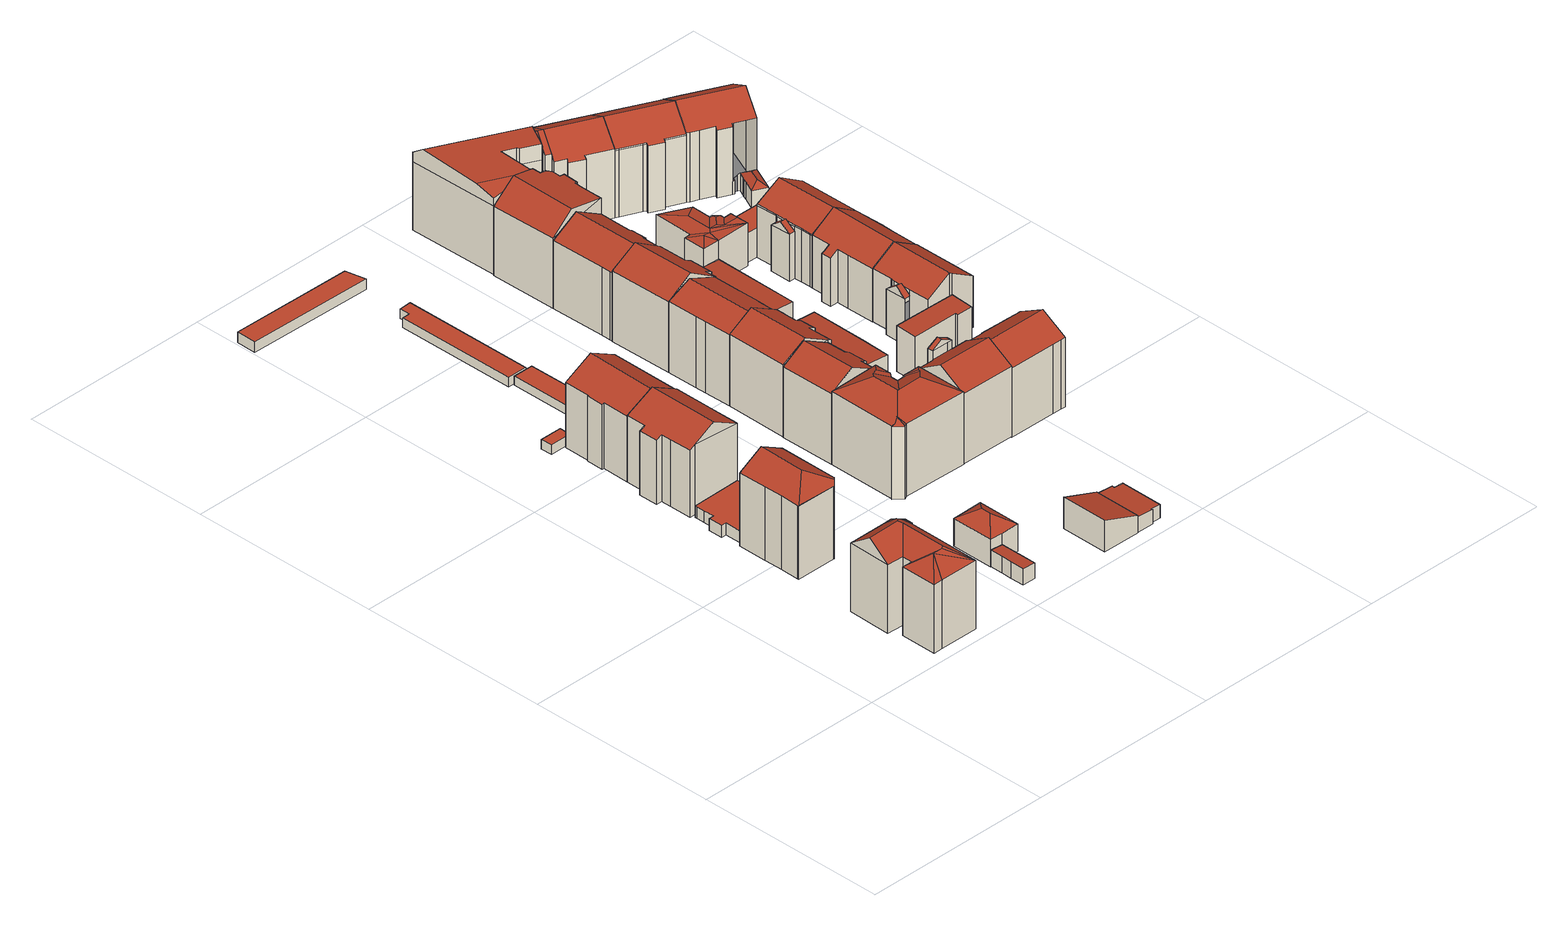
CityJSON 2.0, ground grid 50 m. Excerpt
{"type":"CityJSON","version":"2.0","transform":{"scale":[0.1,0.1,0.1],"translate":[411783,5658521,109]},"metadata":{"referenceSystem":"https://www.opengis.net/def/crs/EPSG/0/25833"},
"CityObjects":{
"building1":{"type":"Building","attributes":{"Dachtyp_tdc":"tdcFreeFormRoof","Gemeindeschluessel":14612000,"Dachneigung":36.67,"QualitaetDacherkennung":42,"Geometrietyp2DReferenz":"3000","measuredHeight":21.91,"function":"31001_9998","roofType":"5000"},"geometry":[{"type":"Solid","lod":"2","boundaries":[[[[0,1,2,3]],[[1,4,5,2]],[[4,6,7,5]],[[6,8,9,7]],[[8,10,11,9]],[[10,12,13,11]],[[12,14,15,13]],[[14,16,17,15]],[[16,18,19,17]],[[18,20,21,19]],[[20,22,23,21]],[[22,24,25,23]],[[24,26,27,25]],[[26,0,3,27]],[[28,24,29]],[[30,24,28]],[[30,26,24]],[[26,30,0]],[[31,32,33,34,29,24,22]],[[35,31,22,20]],[[35,20,18]],[[36,37,32,31,35,18,16]],[[36,16,14]],[[37,36,14,12]],[[38,33,32,37,12,10]],[[38,10,8]],[[34,33,38,8,6]],[[28,29,34,6,4]],[[30,28,4,1]],[[30,1,0]],[[3,2,5,7,9,11,13,15,17,19,21,23,25,27]]]],"semantics":{"surfaces":[{"type":"WallSurface"},{"type":"RoofSurface"},{"type":"GroundSurface"}],"values":[[0,0,0,0,0,0,0,0,0,0,0,0,0,0,1,1,1,1,1,1,1,1,1,1,1,0,1,1,1,1,2]]}}]},
"building2":{"type":"Building","attributes":{"Dachtyp_tdc":"tdcFreeFormRoof","Gemeindeschluessel":14612000,"Dachneigung":29.81,"QualitaetDacherkennung":72,"Geometrietyp2DReferenz":"3000","measuredHeight":22.5,"function":"31001_9998","roofType":"5000"},"geometry":[{"type":"Solid","lod":"2","boundaries":[[[[39,40,41,42]],[[40,43,44,41]],[[43,45,46,44]],[[45,47,48,46]],[[47,49,50,48]],[[49,51,52,50]],[[51,53,54,52]],[[53,55,56,54]],[[55,57,58,56]],[[57,39,42,58]],[[57,55,59,60,61]],[[59,53,51,49,62,60]],[[61,60,62,47,45,43,40,39]],[[39,57,61]],[[55,53,59]],[[49,47,62]],[[42,41,44,46,48,50,52,54,56,58]]]],"semantics":{"surfaces":[{"type":"WallSurface"},{"type":"RoofSurface"},{"type":"GroundSurface"}],"values":[[0,0,0,0,0,0,0,0,0,0,1,1,1,0,0,0,2]]}}]},
"building3":{"type":"Building","attributes":{"Dachtyp_tdc":"tdcPolyFlatRoof","Gemeindeschluessel":14612000,"Dachneigung":0,"QualitaetDacherkennung":0,"Geometrietyp2DReferenz":"3000","BezugspunktDach":"2000","measuredHeight":3,"function":"31001_9998"},"geometry":[{"type":"MultiSurface","lod":"2","boundaries":[[[63,64,65,66,67,68,69,70,71,72,73,74,75,76,77,78]],[[78,77,79,80]],[[77,76,81,79]],[[76,75,82,81]],[[75,74,83,82]],[[74,73,84,83]],[[73,72,85,84]],[[72,71,86,85]],[[71,70,87,86]],[[70,69,88,87]],[[69,68,89,88]],[[68,67,90,89]],[[67,66,91,90]],[[66,65,92,91]],[[65,64,93,92]],[[64,63,94,93]],[[63,78,80,94]],[[80,79,81,82,83,84,85,86,87,88,89,90,91,92,93,94]]],"semantics":{"surfaces":[{"type":"RoofSurface"},{"type":"WallSurface"},{"type":"GroundSurface"}],"values":[0,1,1,1,1,1,1,1,1,1,1,1,1,1,1,1,1,2]}}]},
"building4":{"type":"Building","attributes":{"Dachtyp_tdc":"tdcFreeFormRoof","Gemeindeschluessel":14612000,"Dachneigung":27.31,"QualitaetDacherkennung":81,"Geometrietyp2DReferenz":"3000","measuredHeight":20.96,"function":"31001_9998","roofType":"5000"},"geometry":[{"type":"Solid","lod":"2","boundaries":[[[[95,96,97,98]],[[96,99,100,97]],[[99,101,102,100]],[[101,103,104,102]],[[103,105,106,104]],[[105,107,108,106]],[[107,109,110,108]],[[109,111,112,110]],[[111,113,114,112]],[[113,115,116,114]],[[115,117,118,116]],[[117,119,120,118]],[[119,95,98,120]],[[101,99,96,121,122,105,103]],[[113,111,109,107,122,121,95,119,117,115]],[[96,95,121]],[[107,105,122]],[[98,97,100,102,104,106,108,110,112,114,116,118,120]]]],"semantics":{"surfaces":[{"type":"WallSurface"},{"type":"RoofSurface"},{"type":"GroundSurface"}],"values":[[0,0,0,0,0,0,0,0,0,0,0,0,0,1,1,0,0,2]]}}]},
"building5":{"type":"Building","attributes":{"Gemeindeschluessel":14612000,"Dachneigung":90,"Dachorientierung":0,"MittlereTraufHoehe":113.94,"QualitaetDacherkennung":100,"ObjektHoehe":2.42,"BodenHoehe":111.52,"Geometrietyp2DReferenz":"3000","AbsoluteHoehe":113.94,"Dachflaeche":17.2,"measuredHeight":2.42,"function":"31001_9998","roofType":"1000","storeysAboveGround":1},"geometry":[{"type":"MultiSurface","lod":"2","boundaries":[[[123,124,125,126]],[[124,127,128,125]],[[127,129,130,128]],[[129,123,126,130]],[[129,127,124,123]],[[126,125,128,130]]],"semantics":{"surfaces":[{"type":"WallSurface"},{"type":"RoofSurface"},{"type":"GroundSurface"}],"values":[0,0,0,0,1,2]}}]},
"building6":{"type":"Building","attributes":{"Dachtyp_tdc":"tdcPolyFlatRoof","Gemeindeschluessel":14612000,"Dachneigung":3.09,"QualitaetDacherkennung":72,"Geometrietyp2DReferenz":"3000","measuredHeight":4.17,"function":"31001_9998","roofType":"2100"},"geometry":[{"type":"Solid","lod":"2","boundaries":[[[[131,132,133,134]],[[132,135,136,133]],[[135,137,138,136]],[[137,139,140,138]],[[139,141,142,140]],[[141,143,144,142]],[[143,145,146,144]],[[145,131,134,146]],[[145,143,141,139,137,135,132,131]],[[134,133,136,138,140,142,144,146]]]],"semantics":{"surfaces":[{"type":"WallSurface"},{"type":"RoofSurface"},{"type":"GroundSurface"}],"values":[[0,0,0,0,0,0,0,0,1,2]]}}]},
"building7":{"type":"Building","attributes":{"Dachtyp_tdc":"tdcFreeFormRoof","Gemeindeschluessel":14612000,"Dachneigung":28.84,"QualitaetDacherkennung":87,"Geometrietyp2DReferenz":"3000","measuredHeight":20.89,"function":"31001_9998","roofType":"5000"},"geometry":[{"type":"Solid","lod":"2","boundaries":[[[[147,148,97,149]],[[148,150,98,97]],[[150,151,152,98]],[[151,153,154,152]],[[153,155,156,154]],[[155,157,158,156]],[[157,159,160,158]],[[159,147,149,160]],[[151,150,161,162,159,157,155,153]],[[148,147,162,161]],[[147,159,162]],[[150,148,161]],[[149,97,98,152,154,156,158,160]]]],"semantics":{"surfaces":[{"type":"WallSurface"},{"type":"RoofSurface"},{"type":"GroundSurface"}],"values":[[0,0,0,0,0,0,0,0,1,1,0,0,2]]}}]},
"building8":{"type":"Building","attributes":{"Dachtyp_tdc":"tdcHipRoof","Gemeindeschluessel":14612000,"Dachneigung":32.09,"QualitaetDacherkennung":90,"Geometrietyp2DReferenz":"3000","measuredHeight":9.74,"function":"31001_9998","roofType":"3200"},"geometry":[{"type":"Solid","lod":"2","boundaries":[[[[163,164,165,166]],[[164,163,167]],[[168,169,170,171]],[[163,168,171,167]],[[170,164,167,171]],[[165,172,173,174,166]],[[164,170,172,165]],[[170,169,173,172]],[[169,168,174,173]],[[168,163,166,174]]]],"semantics":{"surfaces":[{"type":"WallSurface"},{"type":"RoofSurface"},{"type":"GroundSurface"}],"values":[[0,1,1,1,1,2,0,0,0,0]]}}]},
"building9":{"type":"Building","attributes":{"Gemeindeschluessel":14612000,"Dachneigung":90,"Dachorientierung":0,"MittlereTraufHoehe":113.94,"QualitaetDacherkennung":100,"ObjektHoehe":2.38,"BodenHoehe":111.56,"Geometrietyp2DReferenz":"3000","AbsoluteHoehe":113.94,"Dachflaeche":129.22,"measuredHeight":2.38,"function":"31001_9998","roofType":"1000","storeysAboveGround":1},"geometry":[{"type":"MultiSurface","lod":"2","boundaries":[[[175,176,177,178]],[[176,179,180,177]],[[179,181,182,180]],[[181,183,184,182]],[[183,175,178,184]],[[183,181,179,176,175]],[[178,177,180,182,184]]],"semantics":{"surfaces":[{"type":"WallSurface"},{"type":"RoofSurface"},{"type":"GroundSurface"}],"values":[0,0,0,0,0,1,2]}}]},
"building10":{"type":"Building","attributes":{"Gemeindeschluessel":14612000,"Dachneigung":90,"Dachorientierung":0,"MittlereTraufHoehe":112.64,"QualitaetDacherkennung":67,"ObjektHoehe":2.75,"BodenHoehe":109.89,"Geometrietyp2DReferenz":"3000","AbsoluteHoehe":112.64,"Dachflaeche":171.62,"measuredHeight":2.75,"function":"31001_2463","roofType":"1000","storeysAboveGround":1},"geometry":[{"type":"MultiSurface","lod":"2","boundaries":[[[185,186,187,188]],[[186,189,190,187]],[[189,191,192,190]],[[191,185,188,192]],[[191,189,186,185]],[[188,187,190,192]]],"semantics":{"surfaces":[{"type":"WallSurface"},{"type":"RoofSurface"},{"type":"GroundSurface"}],"values":[0,0,0,0,1,2]}}]},
"building11":{"type":"Building","attributes":{"Gemeindeschluessel":14612000,"Dachneigung":90,"Dachorientierung":0,"MittlereTraufHoehe":114.22,"QualitaetDacherkennung":100,"ObjektHoehe":2.47,"BodenHoehe":111.75,"Geometrietyp2DReferenz":"3000","AbsoluteHoehe":114.22,"Dachflaeche":168.47,"measuredHeight":2.47,"function":"31001_2463","roofType":"1000","storeysAboveGround":1},"geometry":[{"type":"MultiSurface","lod":"2","boundaries":[[[193,194,195,196]],[[194,197,198,195]],[[197,199,200,198]],[[199,201,202,200]],[[201,203,204,202]],[[203,193,196,204]],[[203,201,199,197,194,193]],[[196,195,198,200,202,204]]],"semantics":{"surfaces":[{"type":"WallSurface"},{"type":"RoofSurface"},{"type":"GroundSurface"}],"values":[0,0,0,0,0,0,1,2]}}]},
"building12":{"type":"Building","attributes":{"Dachtyp_tdc":"tdcPolyFlatRoof","Gemeindeschluessel":14612000,"Dachneigung":19.82,"QualitaetDacherkennung":88,"Geometrietyp2DReferenz":"3000","measuredHeight":8.15,"function":"31001_9998","roofType":"2100"},"geometry":[{"type":"Solid","lod":"2","boundaries":[[[[205,206,207,208]],[[206,209,210,207]],[[209,211,212,210]],[[211,205,208,212]],[[211,209,206,205]],[[208,207,210,212]]]],"semantics":{"surfaces":[{"type":"WallSurface"},{"type":"RoofSurface"},{"type":"GroundSurface"}],"values":[[0,0,0,0,1,2]]}}]},
"building13":{"type":"Building","attributes":{"Dachtyp_tdc":"tdcFreeFormRoof","Gemeindeschluessel":14612000,"Dachneigung":30.92,"QualitaetDacherkennung":58,"Geometrietyp2DReferenz":"3000","measuredHeight":22.64,"function":"31001_9998","roofType":"5000"},"geometry":[{"type":"Solid","lod":"2","boundaries":[[[[213,214,215,216]],[[214,217,218,215]],[[217,219,220,218]],[[219,221,222,220]],[[221,223,224,222]],[[223,225,226,224]],[[225,227,228,226]],[[227,229,230,228]],[[229,231,232,230]],[[231,233,234,232]],[[233,235,236,234]],[[235,237,238,236]],[[237,213,216,238]],[[239,240,241,242,237,235]],[[243,239,235,233]],[[243,233,231]],[[240,239,243,231,229]],[[244,245,241,240,229,227]],[[244,227,225]],[[246,245,244,225,223]],[[246,223,221]],[[247,242,241,245,246,221,219]],[[248,249,247,219,217]],[[248,217,214]],[[249,248,214,213]],[[242,247,249,213,237]],[[216,215,218,220,222,224,226,228,230,232,234,236,238]]]],"semantics":{"surfaces":[{"type":"WallSurface"},{"type":"RoofSurface"},{"type":"GroundSurface"}],"values":[[0,0,0,0,0,0,0,0,0,0,0,0,0,1,1,1,1,1,1,1,1,1,1,1,1,1,2]]}}]},
"building14":{"type":"Building","attributes":{"Dachtyp_tdc":"tdcFreeFormRoof","Gemeindeschluessel":14612000,"Dachneigung":29.97,"QualitaetDacherkennung":72,"Geometrietyp2DReferenz":"3000","measuredHeight":21.85,"function":"31001_9998","roofType":"5000"},"geometry":[{"type":"Solid","lod":"2","boundaries":[[[[250,251,252,253]],[[251,254,255,252]],[[254,256,257,255]],[[256,258,259,257]],[[258,260,261,259]],[[260,262,232,261]],[[262,263,230,232]],[[263,250,253,230]],[[263,264,265,250]],[[254,251,265,264,262,260,258,256]],[[263,262,264]],[[251,250,265]],[[253,252,255,257,259,261,232,230]]]],"semantics":{"surfaces":[{"type":"WallSurface"},{"type":"RoofSurface"},{"type":"GroundSurface"}],"values":[[0,0,0,0,0,0,0,0,1,1,0,0,2]]}}]},
"building15":{"type":"Building","attributes":{"Dachtyp_tdc":"tdcPolyFlatRoof","Gemeindeschluessel":14612000,"Dachneigung":4.61,"QualitaetDacherkennung":85,"Geometrietyp2DReferenz":"3000","measuredHeight":4.03,"function":"31001_9998","roofType":"2100"},"geometry":[{"type":"Solid","lod":"2","boundaries":[[[[266,267,268,269]],[[267,270,271,268]],[[270,272,273,271]],[[272,274,275,273]],[[274,276,277,275]],[[276,278,279,277]],[[278,280,281,279]],[[280,266,269,281]],[[280,278,276,274,272,270,267,266]],[[269,268,271,273,275,277,279,281]]]],"semantics":{"surfaces":[{"type":"WallSurface"},{"type":"RoofSurface"},{"type":"GroundSurface"}],"values":[[0,0,0,0,0,0,0,0,1,2]]}}]},
"building16":{"type":"Building","attributes":{"Dachtyp_tdc":"tdcFreeFormRoof","Gemeindeschluessel":14612000,"Dachneigung":30.02,"QualitaetDacherkennung":77,"Geometrietyp2DReferenz":"3000","measuredHeight":22.33,"function":"31001_9998","roofType":"5000"},"geometry":[{"type":"Solid","lod":"2","boundaries":[[[[282,283,284,285]],[[283,286,287,284]],[[286,288,289,287]],[[288,290,291,289]],[[290,292,293,291]],[[292,294,295,293]],[[294,296,297,295]],[[296,298,299,297]],[[298,300,301,299]],[[300,302,303,301]],[[302,304,305,303]],[[304,306,307,305]],[[306,282,285,307]],[[308,309,288,286]],[[306,304,302,300,298,296,294,292,290,309,308,283,282]],[[290,288,309]],[[286,283,308]],[[285,284,287,289,291,293,295,297,299,301,303,305,307]]]],"semantics":{"surfaces":[{"type":"WallSurface"},{"type":"RoofSurface"},{"type":"GroundSurface"}],"values":[[0,0,0,0,0,0,0,0,0,0,0,0,0,1,1,0,0,2]]}}]},
"building17":{"type":"Building","attributes":{"Gemeindeschluessel":14612000,"Geometrietyp2DReferenz":"3000","function":"31001_9998","roofType":"9999"},"children":["building17-1","building17-2"]},
"building17-1":{"type":"BuildingPart","attributes":{"Dachtyp_tdc":"tdcPolyFlatRoof","Dachneigung":10.65,"QualitaetDacherkennung":81,"Geometrietyp2DReferenz":"3000","measuredHeight":4.6,"roofType":"2100"},"parents":["building17"],"geometry":[{"type":"MultiSurface","lod":"2","boundaries":[[[310,311,312,313]],[[311,314,315,312]],[[314,316,317,315]],[[316,318,319,317]],[[318,320,321,319]],[[320,322,323,321]],[[322,320,318,316,314,311,310]],[[312,315,317,319,321,323,313]]],"semantics":{"surfaces":[{"type":"WallSurface"},{"type":"RoofSurface"},{"type":"GroundSurface"}],"values":[0,0,0,0,0,0,1,2]}}]},
"building17-2":{"type":"BuildingPart","attributes":{"Dachtyp_tdc":"tdcGableRoof","Dachneigung":24.14,"QualitaetDacherkennung":74,"Geometrietyp2DReferenz":"3000","measuredHeight":21.04,"roofType":"3100"},"parents":["building17"],"geometry":[{"type":"MultiSurface","lod":"2","boundaries":[[[324,325,326,327]],[[325,328,329,326]],[[328,330,331,329]],[[330,332,313,331]],[[332,310,313]],[[333,323,322]],[[333,334,335,323]],[[334,336,337,335]],[[336,338,291,337]],[[338,339,340,291]],[[339,341,289,340]],[[341,342,343,289]],[[342,324,327,343]],[[339,338,336,334,333,332,330,328]],[[328,325,324,342,341,339]],[[327,326,329,331,313,323,335,337,291,340,289,343]]],"semantics":{"surfaces":[{"type":"WallSurface"},{"type":"RoofSurface"},{"type":"GroundSurface"}],"values":[0,0,0,0,0,0,0,0,0,0,0,0,0,1,1,2]}}]},
"building18":{"type":"Building","attributes":{"Gemeindeschluessel":14612000,"Geometrietyp2DReferenz":"3000","function":"31001_9998","roofType":"9999"},"children":["building18-1","building18-2"]},
"building18-1":{"type":"BuildingPart","attributes":{"Dachtyp_tdc":"tdcGableRoof","Dachneigung":31.48,"QualitaetDacherkennung":73,"Geometrietyp2DReferenz":"3000","measuredHeight":22.27,"roofType":"3100"},"parents":["building18"],"geometry":[{"type":"MultiSurface","lod":"2","boundaries":[[[344,345,346,347]],[[345,348,349,346]],[[348,350,351,349]],[[350,352,353,351]],[[352,354,355,353]],[[354,356,357,355]],[[358,359,360,361,362,363,364]],[[348,362,361,365]],[[348,365,350]],[[350,365,361,360,352]],[[344,364,363,345]],[[345,363,362,348]],[[352,360,359,354]],[[354,359,358,356]],[[347,346,349,351,353,355,357]]],"semantics":{"surfaces":[{"type":"WallSurface"},{"type":"RoofSurface"},{"type":"GroundSurface"}],"values":[0,0,0,0,0,0,1,1,0,0,0,0,0,0,2]}}]},
"building18-2":{"type":"BuildingPart","attributes":{"Dachtyp_tdc":"tdcGableRoof","Dachneigung":29.64,"QualitaetDacherkennung":74,"Geometrietyp2DReferenz":"3000","measuredHeight":22.12,"roofType":"3100"},"parents":["building18"],"geometry":[{"type":"MultiSurface","lod":"2","boundaries":[[[366,367,368,357,356,358]],[[367,369,370,368]],[[369,371,364,344,347,370]],[[369,367,372]],[[366,371,373]],[[367,366,373,372]],[[371,369,372,373]],[[357,368,370,347]]],"semantics":{"surfaces":[{"type":"WallSurface"},{"type":"RoofSurface"},{"type":"GroundSurface"}],"values":[0,0,0,0,0,1,1,2]}}]},
"building19":{"type":"Building","attributes":{"Dachtyp_tdc":"tdcFreeFormRoof","Gemeindeschluessel":14612000,"Dachneigung":32.38,"QualitaetDacherkennung":74,"Geometrietyp2DReferenz":"3000","measuredHeight":22.34,"function":"31001_9998","roofType":"5000"},"geometry":[{"type":"Solid","lod":"2","boundaries":[[[[374,375,376,326]],[[375,377,378,376]],[[377,379,380,378]],[[379,381,382,380]],[[381,383,384,382]],[[383,385,386,384]],[[385,387,388,386]],[[387,389,331,388]],[[389,374,326,331]],[[374,390,391,375]],[[389,387,385,383,381,379,377,391,390]],[[377,375,391]],[[374,389,390]],[[326,376,378,380,382,384,386,388,331]]]],"semantics":{"surfaces":[{"type":"WallSurface"},{"type":"RoofSurface"},{"type":"GroundSurface"}],"values":[[0,0,0,0,0,0,0,0,0,1,1,0,0,2]]}}]},
"building20":{"type":"Building","attributes":{"Dachtyp_tdc":"tdcGableRoof","Gemeindeschluessel":14612000,"Dachneigung":30.53,"QualitaetDacherkennung":82,"Geometrietyp2DReferenz":"3000","measuredHeight":21.55,"function":"31001_9998","roofType":"3100"},"geometry":[{"type":"Solid","lod":"2","boundaries":[[[[392,393,394,395]],[[393,396,397,394]],[[396,398,399,397]],[[398,400,401,399]],[[400,402,403,401]],[[402,404,405,403]],[[404,406,407,405]],[[406,408,409,407]],[[408,410,411,409]],[[410,412,413,411]],[[412,414,415,413]],[[414,416,417,415]],[[416,418,419,417]],[[418,420,421,419]],[[420,392,395,421]],[[416,414,412,410,408,406,404,402,400,398,396]],[[396,393,392,420,418,416]],[[395,394,397,399,401,403,405,407,409,411,413,415,417,419,421]]]],"semantics":{"surfaces":[{"type":"WallSurface"},{"type":"RoofSurface"},{"type":"GroundSurface"}],"values":[[0,0,0,0,0,0,0,0,0,0,0,0,0,0,0,1,1,2]]}}]},
"building21":{"type":"Building","attributes":{"Gemeindeschluessel":14612000,"Dachtyp_tdc":"tdcFreeFormRoof","Dachneigung":10.16,"QualitaetDacherkennung":72,"Geometrietyp2DReferenz":"3000","measuredHeight":22.85,"function":"31001_9998","roofType":"5000"},"geometry":[{"type":"Solid","lod":"2","boundaries":[[[[422,423,424,425]],[[423,426,427,424]],[[426,428,429,427]],[[428,430,431,429]],[[430,432,433,431]],[[432,434,435,433]],[[434,436,437,435]],[[436,438,439,437]],[[438,440,441,439]],[[440,442,443,441]],[[442,444,399,443]],[[444,445,394,399]],[[445,422,425,394]],[[445,446,447,422]],[[438,436,434,432,430,428,426,423,447,446,444,442,440]],[[445,444,446]],[[423,422,447]],[[425,424,427,429,431,433,435,437,439,441,443,399,394]]]],"semantics":{"surfaces":[{"type":"WallSurface"},{"type":"RoofSurface"},{"type":"GroundSurface"}],"values":[[0,0,0,0,0,0,0,0,0,0,0,0,0,1,1,0,0,2]]}}]},
"building22":{"type":"Building","attributes":{"Dachtyp_tdc":"tdcPolyFlatRoof","Gemeindeschluessel":14612000,"Dachneigung":4.12,"QualitaetDacherkennung":84,"Geometrietyp2DReferenz":"3000","measuredHeight":7.12,"function":"31001_9998","roofType":"2100"},"geometry":[{"type":"Solid","lod":"2","boundaries":[[[[448,449,450,451]],[[449,452,453,450]],[[452,454,455,453]],[[454,456,457,455]],[[456,458,459,457]],[[458,460,461,459]],[[460,462,463,461]],[[462,448,451,463]],[[462,460,458,456,454,452,449,448]],[[451,450,453,455,457,459,461,463]]]],"semantics":{"surfaces":[{"type":"WallSurface"},{"type":"RoofSurface"},{"type":"GroundSurface"}],"values":[[0,0,0,0,0,0,0,0,1,2]]}}]},
"building23":{"type":"Building","attributes":{"Gemeindeschluessel":14612000,"Geometrietyp2DReferenz":"3000","function":"31001_9998","roofType":"9999"},"children":["building23-1","building23-2"]},
"building23-1":{"type":"BuildingPart","attributes":{"Dachtyp_tdc":"tdcGableRoof","Dachneigung":30.12,"QualitaetDacherkennung":86,"Geometrietyp2DReferenz":"3000","measuredHeight":21.93,"roofType":"3100"},"parents":["building23"],"geometry":[{"type":"MultiSurface","lod":"2","boundaries":[[[464,465,466]],[[464,467,468,465]],[[467,469,470,468]],[[469,471,472,470]],[[471,473,474,472]],[[473,475,476,474]],[[475,477,478,476]],[[477,479,480,478]],[[479,481,482,480]],[[481,483,484,482]],[[483,485,486,487,484]],[[488,489,490,491,492,493,494,495,496]],[[492,491,479,477,475,473]],[[471,493,492,473]],[[485,488,496,464]],[[464,496,495,467]],[[467,495,494,469]],[[469,494,493,471]],[[481,490,489,483]],[[479,491,490,481]],[[483,489,488,485]],[[465,468,470,472,474,476,478,480,482,484,487]]],"semantics":{"surfaces":[{"type":"WallSurface"},{"type":"RoofSurface"},{"type":"GroundSurface"}],"values":[0,0,0,0,0,0,0,0,0,0,0,1,1,0,0,0,0,0,0,0,0,2]}}]},
"building23-2":{"type":"BuildingPart","attributes":{"Dachtyp_tdc":"tdcGableRoof","Dachneigung":46.12,"QualitaetDacherkennung":1,"Geometrietyp2DReferenz":"3000","measuredHeight":9.06,"roofType":"3100"},"parents":["building23"],"geometry":[{"type":"MultiSurface","lod":"2","boundaries":[[[486,497,498,487]],[[497,499,500,498]],[[499,466,465,500]],[[499,497,501]],[[497,486,502,501]],[[466,499,501,502]],[[487,498,500,465]]],"semantics":{"surfaces":[{"type":"WallSurface"},{"type":"RoofSurface"},{"type":"GroundSurface"}],"values":[0,0,0,0,1,1,2]}}]},
"building24":{"type":"Building","attributes":{"Dachtyp_tdc":"tdcPolyFlatRoof","Gemeindeschluessel":14612000,"Dachneigung":4.68,"QualitaetDacherkennung":92,"Geometrietyp2DReferenz":"3000","measuredHeight":6.85,"function":"31001_9998","roofType":"2100"},"geometry":[{"type":"Solid","lod":"2","boundaries":[[[[503,504,505,506]],[[504,507,508,505]],[[507,509,510,508]],[[509,511,512,510]],[[511,513,514,512]],[[513,515,516,514]],[[515,517,518,516]],[[517,503,506,518]],[[517,515,513,511,509,507,504,503]],[[506,505,508,510,512,514,516,518]]]],"semantics":{"surfaces":[{"type":"WallSurface"},{"type":"RoofSurface"},{"type":"GroundSurface"}],"values":[[0,0,0,0,0,0,0,0,1,2]]}}]},
"building25":{"type":"Building","attributes":{"Dachtyp_tdc":"tdcPolyFlatRoof","Gemeindeschluessel":14612000,"Dachneigung":8.05,"QualitaetDacherkennung":82,"Geometrietyp2DReferenz":"3000","measuredHeight":5.01,"function":"31001_9998","roofType":"2100"},"geometry":[{"type":"Solid","lod":"2","boundaries":[[[[519,520,521,522]],[[520,523,524,521]],[[523,525,526,524]],[[525,519,522,526]],[[525,523,520,519]],[[522,521,524,526]]]],"semantics":{"surfaces":[{"type":"WallSurface"},{"type":"RoofSurface"},{"type":"GroundSurface"}],"values":[[0,0,0,0,1,2]]}}]},
"building26":{"type":"Building","attributes":{"Dachtyp_tdc":"tdcFreeFormRoof","Gemeindeschluessel":14612000,"Dachneigung":4.96,"QualitaetDacherkennung":28,"Geometrietyp2DReferenz":"3000","measuredHeight":22.31,"function":"31001_9998","roofType":"5000"},"geometry":[{"type":"Solid","lod":"2","boundaries":[[[[527,528,529,530]],[[530,529,531,532]],[[532,531,533,534]],[[534,533,535,536]],[[536,535,537,538,539]],[[540,541,528,527]],[[542,543,541,540]],[[539,538,544,545,546,547]],[[548,543,542]],[[547,546,549]],[[550,551,552,553,554,555,556,557,558,559,560]],[[549,548,551,550]],[[548,542,552,551]],[[542,540,553,552]],[[540,527,554,553]],[[527,530,555,554]],[[530,532,556,555]],[[532,534,557,556]],[[534,536,558,557]],[[536,539,559,558]],[[539,547,560,559]],[[547,549,550,560]],[[548,549,546,545,543]],[[544,538,537]],[[528,541,543,545,544,537,535,533,531,529]]]],"semantics":{"surfaces":[{"type":"WallSurface"},{"type":"GroundSurface"},{"type":"RoofSurface"}],"values":[[0,0,0,0,0,0,0,0,0,0,1,0,0,0,0,0,0,0,0,0,0,0,2,2,2]]}}]},
"building27":{"type":"Building","attributes":{"Dachtyp_tdc":"tdcPolyFlatRoof","Gemeindeschluessel":14612000,"Dachneigung":2.64,"QualitaetDacherkennung":83,"Geometrietyp2DReferenz":"3000","measuredHeight":11.9,"function":"31001_9998","roofType":"2100"},"geometry":[{"type":"Solid","lod":"2","boundaries":[[[[561,562,563,564]],[[562,565,566,563]],[[565,567,568,566]],[[567,569,570,568]],[[569,571,572,570]],[[571,573,574,572]],[[573,561,564,574]],[[573,571,569,567,565,562,561]],[[564,563,566,568,570,572,574]]]],"semantics":{"surfaces":[{"type":"WallSurface"},{"type":"RoofSurface"},{"type":"GroundSurface"}],"values":[[0,0,0,0,0,0,0,1,2]]}}]},
"building28":{"type":"Building","attributes":{"Dachtyp_tdc":"tdcFreeFormRoof","Gemeindeschluessel":14612000,"Dachneigung":10.72,"QualitaetDacherkennung":48,"Geometrietyp2DReferenz":"3000","measuredHeight":11.85,"function":"31001_9998","roofType":"5000"},"geometry":[{"type":"Solid","lod":"2","boundaries":[[[[575,576,577,578]],[[576,579,580,577]],[[579,581,582,580]],[[581,583,584,582]],[[583,585,586,584]],[[585,587,588,586]],[[587,589,514,588]],[[589,590,512,514]],[[590,591,592,512]],[[591,593,594,592]],[[593,595,596,594]],[[595,575,578,596]],[[597,598,599,595,593]],[[600,597,593,591]],[[600,591,590]],[[601,587,602]],[[598,601,603]],[[598,587,601]],[[597,587,598]],[[597,589,587]],[[600,589,597]],[[589,600,590]],[[602,587,585]],[[601,602,585,583]],[[604,603,601,583,581]],[[604,581,579]],[[598,603,604,579,576]],[[599,598,576,575]],[[599,575,595]],[[578,577,580,582,584,586,588,514,512,592,594,596]]]],"semantics":{"surfaces":[{"type":"WallSurface"},{"type":"RoofSurface"},{"type":"GroundSurface"}],"values":[[0,0,0,0,0,0,0,0,0,0,0,0,1,1,1,1,1,1,1,1,1,1,1,1,1,1,1,1,1,2]]}}]},
"building29":{"type":"Building","attributes":{"Gemeindeschluessel":14612000,"Geometrietyp2DReferenz":"3000","function":"31001_9998","roofType":"9999"},"children":["building29-1","building29-2"]},
"building29-1":{"type":"BuildingPart","attributes":{"Dachtyp_tdc":"tdcGableRoof","Dachneigung":36.79,"QualitaetDacherkennung":100,"Geometrietyp2DReferenz":"3000","measuredHeight":14.11,"roofType":"3100"},"parents":["building29"],"geometry":[{"type":"MultiSurface","lod":"2","boundaries":[[[605,606,607,608]],[[606,609,610,607]],[[606,605,611]],[[605,612,613,614,615,611]],[[609,606,611,615,616]],[[617,618,608,607,610]]],"semantics":{"surfaces":[{"type":"WallSurface"},{"type":"RoofSurface"},{"type":"GroundSurface"}],"values":[0,0,0,1,1,2]}}]},
"building29-2":{"type":"BuildingPart","attributes":{"Dachtyp_tdc":"tdcGableRoof","Dachneigung":31.14,"QualitaetDacherkennung":87,"Geometrietyp2DReferenz":"3000","measuredHeight":17.55,"roofType":"3100"},"parents":["building29"],"geometry":[{"type":"MultiSurface","lod":"2","boundaries":[[[619,620,621,610,609]],[[620,622,623,621]],[[622,624,625,623]],[[624,626,627,625]],[[626,628,629,627]],[[628,630,631,629]],[[630,632,633,631]],[[632,634,635,633]],[[634,636,612,618,635]],[[632,630,628,626,624]],[[624,622,620,619,616,614,637,636,634,632]],[[617,610,621,623,625,627,629,631,633,635,618]]],"semantics":{"surfaces":[{"type":"WallSurface"},{"type":"RoofSurface"},{"type":"GroundSurface"}],"values":[0,0,0,0,0,0,0,0,0,1,1,2]}}]},
"building30":{"type":"Building","attributes":{"Gemeindeschluessel":14612000,"Geometrietyp2DReferenz":"3000","function":"31001_9998","roofType":"9999"},"children":["building30-1","building30-2","building30-3"]},
"building30-1":{"type":"BuildingPart","attributes":{"Dachtyp_tdc":"tdcGableRoof","Dachneigung":30.81,"QualitaetDacherkennung":86,"Geometrietyp2DReferenz":"3000","measuredHeight":21.75,"roofType":"3100"},"parents":["building30"],"geometry":[{"type":"MultiSurface","lod":"2","boundaries":[[[638,639,640,641]],[[639,642,643,640]],[[642,644,645,643]],[[644,646,647,645]],[[648,649,650,651]],[[649,652,653,650]],[[652,654,655,653]],[[654,656,657,655]],[[656,638,641,657]],[[652,649,648,658,659]],[[659,660,646,644,642,639,638,656,654,652]],[[641,640,643,645,647,661,651,650,653,655,657]]],"semantics":{"surfaces":[{"type":"WallSurface"},{"type":"RoofSurface"},{"type":"GroundSurface"}],"values":[0,0,0,0,0,0,0,0,0,1,1,2]}}]},
"building30-2":{"type":"BuildingPart","attributes":{"Dachtyp_tdc":"tdcGableRoof","Dachneigung":30.84,"QualitaetDacherkennung":55,"Geometrietyp2DReferenz":"3000","measuredHeight":21.77,"roofType":"3100"},"parents":["building30"],"geometry":[{"type":"MultiSurface","lod":"2","boundaries":[[[662,663,664,665,666]],[[663,548,667,664]],[[548,668,669,667]],[[548,663,670]],[[663,662,671,670]],[[668,548,670,671]],[[665,664,667,669]]],"semantics":{"surfaces":[{"type":"WallSurface"},{"type":"RoofSurface"},{"type":"GroundSurface"}],"values":[0,0,0,0,1,1,2]}}]},
"building30-3":{"type":"BuildingPart","attributes":{"Dachtyp_tdc":"tdcGableRoof","Dachneigung":30.77,"QualitaetDacherkennung":59,"Geometrietyp2DReferenz":"3000","measuredHeight":21.77,"roofType":"3100"},"parents":["building30"],"geometry":[{"type":"MultiSurface","lod":"2","boundaries":[[[672,673,647,646]],[[668,648,651,669]],[[672,646,659,671]],[[648,668,671,659]],[[647,673,665,669,651,661]]],"semantics":{"surfaces":[{"type":"WallSurface"},{"type":"RoofSurface"},{"type":"GroundSurface"}],"values":[0,0,1,1,2]}}]},
"building31":{"type":"Building","attributes":{"Dachtyp_tdc":"tdcFreeFormRoof","Gemeindeschluessel":14612000,"Dachneigung":31.78,"QualitaetDacherkennung":85,"Geometrietyp2DReferenz":"3000","measuredHeight":17.63,"function":"31001_9998","roofType":"5000"},"geometry":[{"type":"Solid","lod":"2","boundaries":[[[[674,675,676,677,678,679,680,681,682,683,684,685]],[[686,687,675,674]],[[687,688,676,675]],[[688,689,677,676]],[[689,690,678,677]],[[690,691,679,678]],[[691,692,680,679]],[[692,693,681,680]],[[693,694,682,681]],[[694,695,683,682]],[[695,696,684,683]],[[696,697,685,684]],[[697,686,674,685]],[[688,687,686,698,699,693,692,691,690,689]],[[697,696,695,694,699,698]],[[694,693,699]],[[686,697,698]]]],"semantics":{"surfaces":[{"type":"GroundSurface"},{"type":"WallSurface"},{"type":"RoofSurface"}],"values":[[0,1,1,1,1,1,1,1,1,1,1,1,1,2,2,1,1]]}}]},
"building32":{"type":"Building","attributes":{"Gemeindeschluessel":14612000,"Geometrietyp2DReferenz":"3000","function":"31001_9998","roofType":"9999"},"children":["building32-1","building32-2"]},
"building32-1":{"type":"BuildingPart","attributes":{"Dachtyp_tdc":"tdcGableRoof","Dachneigung":38.42,"QualitaetDacherkennung":100,"Geometrietyp2DReferenz":"3000","measuredHeight":14.12,"roofType":"3100"},"parents":["building32"],"geometry":[{"type":"MultiSurface","lod":"2","boundaries":[[[700,701,702,703]],[[704,705,706,707]],[[705,700,703,706]],[[700,705,708]],[[701,700,708,709,710]],[[705,704,711,709,708]],[[703,702,707,706]]],"semantics":{"surfaces":[{"type":"WallSurface"},{"type":"RoofSurface"},{"type":"GroundSurface"}],"values":[0,0,0,0,1,1,2]}}]},
"building32-2":{"type":"BuildingPart","attributes":{"Dachtyp_tdc":"tdcGableRoof","Dachneigung":31.48,"QualitaetDacherkennung":86,"Geometrietyp2DReferenz":"3000","measuredHeight":17.61,"roofType":"3100"},"parents":["building32"],"geometry":[{"type":"MultiSurface","lod":"2","boundaries":[[[694,712,681,682]],[[712,713,714,681]],[[713,715,716,714]],[[715,717,707,716]],[[717,704,707]],[[718,719,720,702,701]],[[719,721,722,720]],[[721,723,724,722]],[[723,694,682,724]],[[723,725,726,694]],[[727,728,729,730,726,725,731,732,733]],[[717,727,733,718,710,711]],[[718,733,732,719]],[[719,732,731,721]],[[721,731,725,723]],[[694,726,730,712]],[[712,730,729,713]],[[713,729,728,715]],[[715,728,727,717]],[[682,681,714,716,707,702,720,722,724]]],"semantics":{"surfaces":[{"type":"WallSurface"},{"type":"RoofSurface"},{"type":"GroundSurface"}],"values":[0,0,0,0,0,0,0,0,0,1,1,0,0,0,0,0,0,0,0,2]}}]},
"building33":{"type":"Building","attributes":{"Dachtyp_tdc":"tdcPolyFlatRoof","Gemeindeschluessel":14612000,"Dachneigung":0,"QualitaetDacherkennung":79,"Geometrietyp2DReferenz":"3000","measuredHeight":7.58,"function":"31001_9998","roofType":"1000"},"geometry":[{"type":"Solid","lod":"2","boundaries":[[[[734,735,736,737]],[[735,738,739,736]],[[738,740,741,739]],[[740,742,743,741]],[[742,744,745,743]],[[744,734,737,745]],[[744,742,740,738,735,734]],[[737,736,739,741,743,745]]]],"semantics":{"surfaces":[{"type":"WallSurface"},{"type":"RoofSurface"},{"type":"GroundSurface"}],"values":[[0,0,0,0,0,0,1,2]]}}]},
"building34":{"type":"Building","attributes":{"Dachtyp_tdc":"tdcFreeFormRoof","Gemeindeschluessel":14612000,"Dachneigung":30.9,"QualitaetDacherkennung":87,"Geometrietyp2DReferenz":"3000","measuredHeight":21.75,"function":"31001_9998","roofType":"5000"},"geometry":[{"type":"Solid","lod":"2","boundaries":[[[[746,747,748]],[[749,649,750,751]],[[752,753,754,655,650,755,756,757,758,759]],[[760,761,753,752]],[[761,762,754,753]],[[762,763,655,754]],[[763,749,650,655]],[[749,751,755,650]],[[751,764,756,755]],[[764,746,757,756]],[[746,748,758,757]],[[748,765,759,758]],[[765,760,752,759]],[[750,649,652,766]],[[765,748,747,767,766,652,768,769,770,771]],[[765,771,760]],[[760,771,770,761]],[[761,770,769,762]],[[762,769,768,763]],[[763,768,652,649,749]],[[764,767,747,746]],[[751,750,766,767,764]]]],"semantics":{"surfaces":[{"type":"WallSurface"},{"type":"GroundSurface"},{"type":"RoofSurface"}],"values":[[0,0,1,0,0,0,0,0,0,0,0,0,0,2,2,0,0,0,0,0,0,0]]}}]},
"building35":{"type":"Building","attributes":{"Gemeindeschluessel":14612000,"Geometrietyp2DReferenz":"3000","function":"31001_9998","roofType":"9999"},"children":["building35-1","building35-2"]},
"building35-1":{"type":"BuildingPart","attributes":{"Dachtyp_tdc":"tdcFreeFormRoof","Dachneigung":33.09,"QualitaetDacherkennung":11,"Geometrietyp2DReferenz":"3000","measuredHeight":5.78,"roofType":"5000"},"parents":["building35"],"geometry":[{"type":"MultiSurface","lod":"2","boundaries":[[[772,773,774,775]],[[773,776,777,774]],[[778,779,780,781]],[[779,782,783,780]],[[784,785,786,787]],[[785,788,789,786]],[[788,790,791,789]],[[790,792,793,791]],[[792,772,775,793]],[[788,785,794]],[[785,784,795,794]],[[784,773,795]],[[773,776,778,796,782,779,778,776,773,772,792,790,788,794,795]],[[775,774,777,781,780,783,797,781,777,774,787,786,789,791,793]]],"semantics":{"surfaces":[{"type":"WallSurface"},{"type":"RoofSurface"},{"type":"GroundSurface"}],"values":[0,0,0,0,0,0,0,0,0,1,1,1,1,2]}}]},
"building35-2":{"type":"BuildingPart","attributes":{"Dachtyp_tdc":"tdcGableRoof","Dachneigung":30.82,"QualitaetDacherkennung":88,"Geometrietyp2DReferenz":"3000","measuredHeight":21.89,"roofType":"3100"},"parents":["building35"],"geometry":[{"type":"MultiSurface","lod":"2","boundaries":[[[798,799,800,783,782]],[[799,801,802,800]],[[801,803,804,802]],[[803,805,806,804]],[[805,807,756,806]],[[807,808,809,756]],[[808,810,755,809]],[[810,811,812,755]],[[811,813,814,812]],[[813,815,816,814]],[[815,817,818,816]],[[817,819,784,787,818]],[[817,815,813,811,810,808]],[[808,807,805,803,801,799,798,820,819,817]],[[783,800,802,804,806,756,809,755,812,814,816,818,787,774,777,781,797]]],"semantics":{"surfaces":[{"type":"WallSurface"},{"type":"RoofSurface"},{"type":"GroundSurface"}],"values":[0,0,0,0,0,0,0,0,0,0,0,0,1,1,2]}}]}
},
"vertices":[
[217,27,192],[218,121,192],[218,121,15],[217,27,15],[244,120,192],[244,120,15],[244,147,192],[244,147,15],[200,148,192],[200,148,15],[203,261,192],[203,261,15],[299,261,192],[299,261,15],[299,262,192],[299,262,15],[327,262,192],[327,262,15],[347,241,192],[347,241,15],[347,220,192],[347,220,15],[345,220,192],[345,220,15],[343,27,192],[343,27,15],[242,27,192],[242,27,15],[290,74,227],[294,77,229],[264,74,227],[329,236,204],[315,230,214],[288,204,234],[295,197,229],[332,235,203],[318,241,207],[319,239,208],[202,204,234],
[217,428,198],[216,430,198],[216,430,9],[217,428,9],[217,479,199],[217,479,9],[217,528,199],[217,528,9],[217,603,198],[217,603,9],[345,603,198],[345,603,9],[346,452,196],[346,452,9],[347,451,196],[347,451,9],[323,427,196],[323,427,9],[322,428,197],[322,428,9],[334,438,204],[280,482,234],[218,428,199],[281,603,234],
[203,643,49],[216,643,49],[216,603,49],[217,603,49],[345,603,49],[345,704,49],[345,710,49],[347,710,49],[347,731,49],[345,731,49],[345,736,49],[216,734,49],[216,728,49],[216,708,49],[216,680,49],[203,680,49],[216,680,19],[203,680,19],[216,708,19],[216,728,19],[216,734,19],[345,736,19],[345,731,19],[347,731,19],[347,710,19],[345,710,19],[345,704,19],[345,603,19],[217,603,19],[216,603,19],[216,643,19],[203,643,19],
[200,920,199],[346,917,196],[346,917,27],[200,920,27],[346,818,196],[346,818,27],[345,793,197],[345,793,27],[345,739,197],[345,739,27],[345,736,197],[345,736,27],[216,734,208],[216,734,27],[200,734,200],[200,734,27],[200,792,199],[200,792,27],[200,818,199],[200,818,27],[185,818,192],[185,818,27],[185,868,192],[185,868,27],[200,868,199],[200,868,27],[273,918,237],[272,735,237],
[219,1108,49],[163,1108,49],[163,1108,25],[219,1108,25],[162,1138,49],[162,1138,25],[219,1138,49],[219,1138,25],
[547,53,71],[512,53,73],[512,53,31],[547,53,31],[512,88,73],[512,88,31],[513,116,73],[513,116,31],[513,150,73],[513,150,31],[547,149,71],[547,149,31],[547,115,71],[547,115,31],[547,88,71],[547,88,31],
[345,1099,196],[346,917,193],[345,1099,27],[200,920,197],[201,990,197],[201,990,27],[196,990,194],[196,990,27],[197,1035,194],[197,1035,27],[199,1035,195],[199,1035,27],[200,1103,195],[200,1103,27],[270,919,235],[274,1101,235],
[514,260,100],[594,260,101],[594,260,29],[514,260,29],[555,218,126],[513,150,100],[547,149,100],[594,149,101],[555,192,126],[594,149,29],[547,149,29],[513,150,29],
[343,1100,49],[289,1101,49],[289,1101,26],[343,1100,26],[288,1342,49],[288,1342,26],[323,1342,49],[323,1342,26],[341,1342,49],[341,1342,26],
[7,1835,36],[8,1887,36],[8,1887,9],[7,1835,9],[327,1882,36],[327,1882,9],[338,1829,36],[338,1829,9],
[274,1344,52],[273,1658,52],[273,1658,27],[274,1344,27],[293,1658,52],[293,1658,27],[293,1685,52],[293,1685,27],[324,1686,52],[324,1686,27],[325,1344,52],[325,1344,27],
[811,7,84],[713,8,119],[713,8,38],[811,7,38],[714,130,119],[714,130,38],[812,129,84],[812,129,38],
[698,587,215],[698,591,215],[698,591,27],[698,587,27],[745,591,215],[745,591,27],[745,457,215],[745,457,27],[575,461,215],[575,461,27],[567,456,215],[567,456,27],[546,476,215],[546,476,27],[548,479,215],[548,479,27],[550,657,215],[550,657,27],[685,660,215],[685,660,27],[685,616,215],[685,616,27],[676,605,215],[676,605,27],[676,586,215],[676,586,27],[636,619,238],[613,595,253],[613,525,254],[616,523,252],[653,627,234],[555,476,218],[570,483,227],[569,483,227],[681,523,253],[722,568,228],[722,564,228],
[549,800,209],[684,800,204],[684,800,27],[549,800,27],[685,752,204],[685,752,27],[700,753,194],[700,753,27],[701,703,194],[701,703,27],[685,703,204],[685,703,27],[685,660,204],[550,657,209],[612,658,246],[611,800,246],
[858,122,76],[884,122,74],[884,122,39],[858,122,39],[883,11,74],[883,11,39],[857,11,76],[857,11,39],[857,7,76],[857,7,39],[811,7,80],[811,7,39],[812,129,80],[812,129,39],[859,129,76],[859,129,39],
[693,800,206],[684,800,211],[684,800,28],[693,800,28],[549,800,214],[549,800,28],[550,960,214],[550,960,28],[688,960,209],[688,960,28],[692,960,207],[692,960,28],[692,943,207],[692,943,28],[692,924,207],[692,924,28],[692,910,207],[692,910,28],[692,905,207],[692,905,28],[709,905,197],[709,905,28],[710,864,197],[710,864,28],[692,865,206],[692,865,28],[615,800,251],[615,960,251],
[688,1065,74],[710,1065,70],[710,1065,28],[688,1065,28],[710,1060,70],[710,1060,28],[710,1031,70],[710,1031,28],[710,1010,70],[710,1010,28],[701,1010,72],[701,1010,28],[688,1009,74],[688,1009,28],
[549,1060,212],[548,1139,212],[548,1139,28],[549,1060,28],[612,1140,239],[612,1140,28],[688,1140,205],[688,1140,28],[688,1065,205],[688,1009,205],[688,999,205],[688,999,28],[688,979,205],[688,979,28],[688,960,205],[613,960,239],[613,960,28],[550,960,212],[549,1030,212],[549,1030,28],
[844,591,209],[888,591,209],[888,591,28],[844,591,28],[889,456,209],[889,456,28],[745,457,209],[745,457,28],[745,591,209],[745,591,28],[787,590,209],[787,590,28],[787,591,209],[787,591,28],[787,591,210],[787,590,210],[745,591,210],[745,525,251],[888,524,251],[888,591,210],[844,591,210],[745,457,210],
[787,591,234],[786,604,234],[786,604,28],[844,604,233],[844,604,28],[844,591,233],[814,604,250],[814,591,250],
[548,1139,211],[546,1304,211],[546,1304,28],[688,1302,204],[688,1302,28],[689,1230,204],[689,1230,28],[709,1231,192],[709,1231,28],[710,1171,191],[710,1171,28],[689,1172,204],[689,1172,28],[691,1140,204],[691,1140,28],[688,1140,206],[615,1140,251],[614,1303,251],
[546,1336,205],[545,1478,204],[545,1478,29],[546,1336,29],[614,1478,245],[614,1478,29],[689,1477,201],[689,1477,29],[688,1430,201],[688,1430,29],[688,1393,201],[688,1393,29],[695,1393,197],[695,1393,29],[696,1353,197],[696,1353,29],[689,1353,201],[689,1353,29],[688,1338,202],[688,1338,29],[688,1310,201],[688,1310,29],[688,1302,201],[688,1302,29],[614,1303,245],[614,1303,29],[546,1304,205],[546,1304,29],[546,1311,205],[546,1311,29],
[543,1653,207],[659,1651,248],[659,1651,29],[543,1653,29],[659,1629,248],[659,1629,29],[676,1629,245],[676,1629,29],[686,1619,243],[686,1619,29],[685,1596,243],[685,1596,29],[698,1596,241],[698,1596,29],[696,1556,241],[696,1556,29],[690,1556,242],[690,1556,29],[689,1538,242],[689,1538,29],[689,1520,242],[689,1520,29],[689,1477,242],[545,1478,209],[601,1478,258],[602,1652,258],
[785,961,90],[786,1020,90],[786,1020,19],[785,961,19],[866,1019,84],[866,1019,19],[865,938,84],[865,938,19],[864,876,84],[864,876,19],[862,797,84],[862,797,19],[796,800,89],[796,800,19],[799,961,89],[799,961,19],
[995,590,204],[995,590,25],[995,590,106],[1013,590,204],[1013,590,25],[1038,589,204],[1038,589,25],[1050,589,204],[1050,589,25],[1049,455,204],[1049,455,25],[1037,455,204],[1037,455,25],[1013,455,204],[1013,455,25],[889,456,204],[889,456,25],[888,591,204],[888,591,25],[936,590,204],[936,590,25],[936,591,204],[936,591,62],[936,591,25],[936,591,205],[936,590,205],[888,591,205],[888,523,244],[1049,521,244],[1050,589,205],[1038,589,205],[1013,590,205],[995,590,205],
[936,600,62],[936,600,25],[995,600,105],[995,600,25],[988,600,116],[988,590,116],
[783,1078,90],[783,1141,90],[783,1141,22],[783,1078,22],[798,1142,89],[798,1142,22],[797,1300,89],[797,1300,22],[818,1300,87],[818,1300,22],[863,1300,84],[863,1300,22],[861,1078,84],[861,1078,22],[814,1078,88],[814,1078,22],
[689,1477,80],[689,1538,71],[689,1538,30],[689,1477,30],[787,1535,71],[787,1535,30],[785,1476,80],[785,1476,30],
[736,1700,208],[736,1700,249],[691,1721,249],[691,1721,208],[688,1727,249],[688,1727,208],[656,1741,249],[656,1741,208],[659,1651,242],[659,1651,208],[652,1652,242],[543,1653,228],[543,1653,208],[741,1710,208],[741,1710,250],[763,1755,208],[763,1755,254],[542,1704,242],[540,1860,254],[540,1890,233],[540,1890,208],[787,1806,208],[570,1909,208],[570,1909,31],[787,1806,31],[763,1755,31],[741,1710,31],[736,1700,31],[691,1721,31],[688,1727,31],[656,1741,31],[659,1651,31],[543,1653,31],[540,1890,31],
[887,796,148],[980,794,148],[980,794,29],[887,796,29],[1051,792,148],[1051,792,29],[1051,734,145],[1051,734,29],[1009,734,145],[1009,734,29],[1009,741,145],[1009,741,29],[888,742,145],[888,742,29],
[912,1425,133],[911,1373,133],[911,1373,22],[912,1425,22],[918,1373,133],[918,1373,22],[931,1361,133],[931,1361,22],[931,1350,133],[931,1350,22],[951,1350,133],[951,1350,22],[951,1300,133],[951,1300,22],[863,1300,133],[818,1300,133],[819,1358,133],[819,1358,22],[837,1358,133],[837,1358,22],[838,1461,133],[838,1461,22],[865,1329,138],[874,1337,140],[875,1402,140],[848,1329,138],[906,1325,138],[946,1325,138],[895,1337,140],[918,1361,135],
[965,848,153],[966,904,150],[966,904,32],[965,848,32],[980,903,150],[980,903,32],[965,874,173],[979,847,153],[980,847,153],[980,868,169],[980,873,173],[980,879,169],[980,847,32],[979,847,32],
[980,903,169],[981,903,169],[981,903,32],[980,958,169],[980,958,32],[1044,958,207],[1044,958,32],[1113,958,165],[1113,958,32],[1114,792,165],[1114,792,32],[1051,792,203],[1051,792,32],[1044,792,207],[1044,792,32],[980,794,169],[980,794,32],[979,847,169],[980,847,169],
[805,1636,206],[769,1653,206],[769,1653,33],[805,1636,33],[772,1660,211],[772,1660,33],[746,1672,211],[746,1672,33],[753,1687,221],[753,1687,33],[806,1798,208],[926,1741,208],[926,1741,33],[806,1798,33],[897,1676,251],[897,1676,33],[869,1614,211],[869,1614,33],[808,1643,211],[808,1643,33],[806,1797,208],[775,1732,251],[754,1688,221],[775,1732,33],
[747,1708,230],[741,1710,231],[741,1710,33],[747,1708,33],[747,1708,219],[787,1806,33],[793,1804,208],[793,1804,33],[756,1741,251],[762,1738,251],
[740,1693,221],[740,1693,33],
[980,958,31],[980,1030,31],[980,1062,31],[959,1062,31],[959,1088,31],[965,1087,31],[980,1087,31],[980,1137,31],[1112,1136,31],[1113,1062,31],[1113,1031,31],[1113,958,31],[980,958,168],[980,1030,168],[980,1062,168],[959,1062,155],[959,1088,155],[965,1087,159],[980,1087,168],[980,1137,168],[1112,1136,165],[1113,1062,165],[1113,1031,164],[1113,958,164],[1043,958,208],[1044,1137,208],
[964,1243,150],[979,1243,150],[979,1243,31],[964,1243,31],[979,1188,152],[964,1188,152],[964,1188,31],[979,1188,31],[964,1215,172],[979,1215,172],[979,1224,165],[979,1206,165],
[980,1137,165],[980,1144,165],[980,1144,31],[980,1169,165],[980,1169,31],[979,1188,165],[979,1243,165],[980,1243,165],[980,1243,31],[978,1299,165],[978,1299,31],[1111,1295,165],[1111,1295,31],[1043,1297,207],[1044,1137,207],[979,1188,169],[980,1169,169],[980,1144,169],[980,1137,169],[978,1299,169],[980,1243,169],[979,1243,169],
[951,1300,108],[951,1350,108],[951,1350,32],[951,1300,32],[951,1360,108],[951,1360,32],[1113,1358,108],[1113,1358,32],[1111,1295,108],[1111,1295,32],[978,1299,108],[978,1299,32],
[970,1567,206],[970,1567,210],[967,1560,206],[926,1741,206],[1075,1672,208],[1075,1672,206],[935,1584,33],[928,1587,33],[879,1610,33],[1075,1672,33],[1016,1546,33],[970,1567,33],[967,1560,33],[932,1576,33],[935,1584,206],[928,1587,206],[879,1610,206],[869,1614,206],[1016,1546,206],[932,1576,206],[1044,1607,251],[1016,1546,210],[869,1614,210],[879,1610,210],[928,1587,210],[935,1584,210],
[1121,1482,78],[1127,1495,78],[1127,1495,33],[1121,1482,33],[1122,1497,75],[1122,1497,33],[1113,1501,68],[1110,1494,68],[1110,1494,33],[1113,1501,33],[1106,1496,66],[1106,1496,33],[1161,1479,78],[1132,1415,78],[1132,1415,33],[1161,1479,33],[1097,1431,78],[1097,1431,33],[1113,1464,78],[1113,1464,33],[1117,1473,78],[1117,1473,33],[1122,1440,91],[1136,1470,90],[1109,1503,66],[1109,1503,33],
[1106,1496,207],[1074,1511,207],[1074,1511,33],[1077,1518,212],[1077,1518,33],[1044,1533,212],[1044,1533,33],[1023,1542,212],[1023,1542,33],[1016,1546,212],[1044,1607,252],[1044,1607,33],[1075,1672,209],[1081,1669,209],[1081,1669,33],[1102,1659,209],[1102,1659,33],[1218,1605,209],[1218,1605,33],[1189,1540,252],[1189,1540,33],[1161,1479,212],[1109,1503,212]
]}
